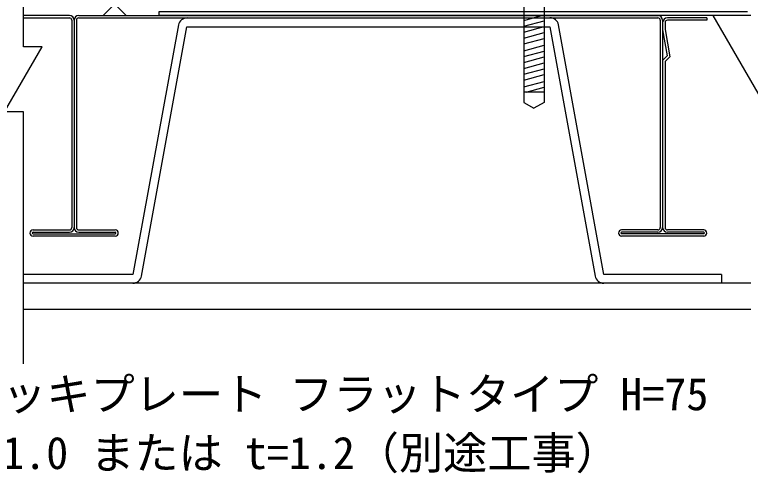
# Model space of a CAD drawing. Units: millimetres, scale not verified. Extents: x -665 to 665, y -465 to 450.
# Drawn here: x 2.9 to 252.8, y -209.8 to -53.9 of the extents above; entities that cross this region are included whole.
import ezdxf
from ezdxf.enums import TextEntityAlignment as Align

# ---------------------------------------------------------------- set-up
doc = ezdxf.new("R2010")
doc.units = ezdxf.units.MM
doc.header["$LTSCALE"] = 5
for name, color, linetype in [('0-2_線色２（白）', 7, 'Continuous'), ('0-5_金属', 7, 'Continuous'), ('0-6_鋼板・アングル', 2, 'Continuous'), ('0-7_ビス', 4, 'Continuous'), ('0-A_文字', 7, 'Continuous'), ('0-D_断熱・ハッチ', 4, 'Continuous')]:
    doc.layers.add(name, color=color, linetype=linetype)
doc.styles.add('ＭＳ ゴシック', font='')
doc.styles.get('ＭＳ ゴシック').set_extended_font_data('MS Gothic')

msp = doc.modelspace()

# ---------------------------------------------------------------- linework, layer by layer
at = {"layer": '0-2_線色２（白）'}
for p, q in [((5.813, -64.865), (5.813, 20.799)), ((5.813, -172.654), (5.813, -86.99))]:
    msp.add_line(p, q, dxfattribs=at)
msp.add_lwpolyline([(5.813, -86.99), (-0.573, -86.99), (12.2, -64.865), (5.813, -64.865)], dxfattribs=at)
at = {"layer": '0-5_金属'}
for p, q in [((21.468, -54.201), (5.813, -54.201)), ((24.668, -54.201), (221.617, -54.201)), ((5.813, -55.001), (21.608, -55.001)), ((22.268, -55.801), (22.268, -126.301)), ((23.068, -55.801), (23.068, -126.301)), ((23.868, -55.801), (23.868, -126.301)), ((24.668, -55.001), (221.468, -55.001)), ((58.498, -57.381), (43.068, -142.201)), ((203.068, -142.201), (187.664, -57.336)), ((222.268, -55.801), (222.268, -126.301)), ((223.068, -55.801), (223.068, -59.052)), ((223.868, -56.601), (223.868, -58.982)), ((238.068, -55.001), (224.668, -55.001)), ((238.068, -55.801), (224.668, -55.801)), ((238.068, -55.001), (238.068, -55.801)), ((46.001, -142.83), (61.393, -58.001)), ((61.393, -58.001), (184.742, -58.001)), ((184.742, -58.001), (200.134, -142.83)), ((223.068, -59.052), (223.068, -69.493)), ((223.068, -59.052), (224.633, -67.928)), ((223.868, -58.982), (225.493, -68.199)), ((224.633, -67.928), (223.068, -69.493)), ((223.068, -69.493), (223.068, -126.301)), ((9.118, -127.101), (21.468, -127.101)), ((24.668, -127.101), (37.018, -127.101)), ((221.468, -127.101), (209.118, -127.101)), ((237.018, -127.101), (224.668, -127.101)), ((9.118, -127.901), (21.468, -127.901)), ((9.118, -128.401), (37.018, -128.401)), ((37.018, -129.201), (9.118, -129.201)), ((24.668, -127.901), (37.018, -127.901)), ((221.468, -127.901), (209.118, -127.901)), ((237.018, -128.401), (209.118, -128.401)), ((237.018, -129.201), (209.118, -129.201)), ((237.018, -127.901), (224.668, -127.901)), ((43.068, -142.201), (5.813, -142.201)), ((243.068, -142.201), (203.068, -142.201)), ((243.068, -142.201), (243.068, -145.201)), ((253.068, -145.201), (5.813, -145.201)), ((43.068, -145.201), (5.813, -145.201)), ((253.068, -154.201), (5.813, -154.201))]:
    msp.add_line(p, q, dxfattribs=at)
msp.add_lwpolyline([(225.493, -68.199), (223.868, -69.824), (223.868, -126.301)], dxfattribs=at)
for centre, radius, start, end in [((21.468, -55.801), 1.6, 0, 90), ((24.668, -55.801), 1.6, 90, 180), ((184.731, -57.965), 3, 12.09542, 90), ((221.468, -55.801), 1.6, 0, 90), ((21.468, -55.801), 0.8, 0, 90), ((24.668, -55.801), 0.8, 90, 180), ((61.431, -58.01), 3, 90, 167.90459), ((221.468, -55.801), 0.8, 0, 90), ((224.668, -56.601), 1.6, 90, 180), ((224.668, -56.601), 0.8, 90, 180), ((9.118, -128.151), 1.05, 90, 270), ((21.468, -126.301), 0.8, 270, 0), ((21.468, -126.301), 1.6, 270, 0), ((24.668, -126.301), 1.6, 180, 270), ((24.668, -126.301), 0.8, 180, 270), ((37.018, -128.151), 1.05, 270, 90), ((209.118, -128.151), 1.05, 90, 270), ((221.468, -126.301), 0.8, 270, 0), ((221.468, -126.301), 1.6, 270, 0), ((224.668, -126.301), 1.6, 180, 270), ((224.668, -126.301), 0.8, 180, 270), ((237.018, -128.151), 1.05, 270, 90), ((9.118, -128.151), 0.25, 90, 270), ((37.018, -128.151), 0.25, 270, 90), ((209.118, -128.151), 0.25, 90, 270), ((237.018, -128.151), 0.25, 270, 90), ((43.068, -142.201), 3, 270, 347.90459), ((203.068, -142.201), 3, 192.09542, 270)]:
    msp.add_arc(centre, radius, start, end, dxfattribs=at)
at = {"layer": '0-6_鋼板・アングル'}
msp.add_line((253.068, -54.201), (51.868, -54.201), dxfattribs=at)
msp.add_lwpolyline([(251.868, -53.001), (51.868, -53.001), (51.868, -54.201)], dxfattribs=at)
at = {"layer": '0-7_ビス', "color": 7}
for p, q in [((175.847, -14.463), (175.847, -83.729)), ((182.847, -14.463), (182.847, -83.729)), ((182.847, -80.25), (175.847, -80.25)), ((175.847, -83.729), (179.347, -85.75)), ((182.847, -83.729), (179.347, -85.75))]:
    msp.add_line(p, q, dxfattribs=at)
at = {"layer": '0-7_ビス'}
for p, q in [((175.847, -55.868), (182.847, -53.993)), ((175.847, -57.868), (182.847, -55.993)), ((175.847, -59.868), (182.847, -57.993)), ((175.847, -61.868), (182.847, -59.993)), ((175.847, -63.868), (182.847, -61.993)), ((175.847, -66.175), (182.847, -64.299)), ((175.847, -68.175), (182.847, -66.299)), ((175.847, -70.175), (182.847, -68.299)), ((175.847, -72.175), (182.847, -70.299)), ((175.847, -74.175), (182.847, -72.299)), ((175.847, -76.175), (182.847, -74.299)), ((175.847, -78.481), (182.847, -76.605)), ((176.708, -80.25), (182.847, -78.605))]:
    msp.add_line(p, q, dxfattribs=at)
at = {"layer": '0-A_文字'}
msp.add_lwpolyline([(240.174, -54.201), (271.929, -109.201), (291.929, -109.201)], dxfattribs=at)
at = {"layer": '0-D_断熱・ハッチ'}
for p, q in [((5.813, -19.216), (40.799, -54.201)), ((32.926, -54.201), (67.926, -19.201))]:
    msp.add_line(p, q, dxfattribs=at)

# ---------------------------------------------------------------- texts
at = {"layer": '0-A_文字', "style": 'ＭＳ ゴシック'}
for s, p in [('デッキプレート フラットタイプ H=75', (-16.344, -191.701)), ('t=1.0 または t=1.2（別途工事）', (-16.344, -211.701))]:
    msp.add_text(s, height=11, dxfattribs=at).set_placement(p, align=Align.BOTTOM_LEFT)

doc.saveas('drawing.dxf')
